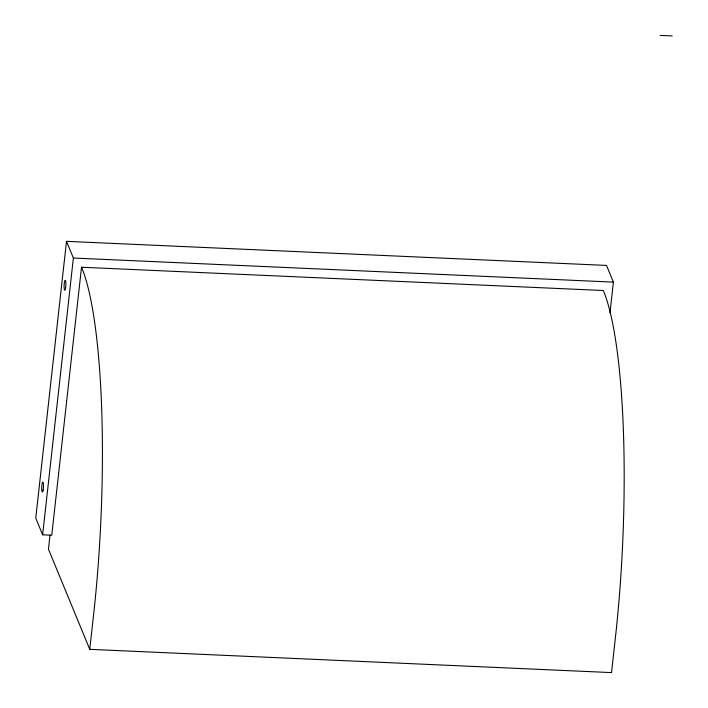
<?xml version="1.0" encoding="UTF-8"?>
<svg xmlns="http://www.w3.org/2000/svg" width="708" height="708" viewBox="0 0 708 708"><rect width="100%" height="100%" fill="white"/><g stroke="black" fill="none" stroke-linecap="round" stroke-linejoin="round"><path stroke-width="1.06" d="M609.986 312.865L613.402 282.111L606.517 265.42L66.499 241.339L35.754 518.106L42.63 534.805L51.764 535.213L81.526 267.235L603.296 290.51L604.685 293.891A269.12 47.215 -87.4 0 1 615.358 638.005L611.517 672.6L89.748 649.333L48.463 549.169L50.02 535.115M42.63 534.805L73.375 258.031L66.499 241.339M89.748 649.333L93.589 614.73A269.12 47.215 -87.4 0 0 82.916 270.615L81.526 267.235M660.077 35.4L672.246 35.94M73.375 258.031L613.402 282.111M65.57 288.183A4.947 0.867 -87.4 0 0 65.295 280.35A4.947 0.867 -87.4 0 0 64.109 287.271A4.947 0.867 -87.4 0 0 65.57 288.183M43.153 489.998A4.947 0.867 -87.4 0 0 42.878 482.166A4.947 0.867 -87.4 0 0 41.692 489.086A4.947 0.867 -87.4 0 0 43.153 489.998"/></g></svg>
